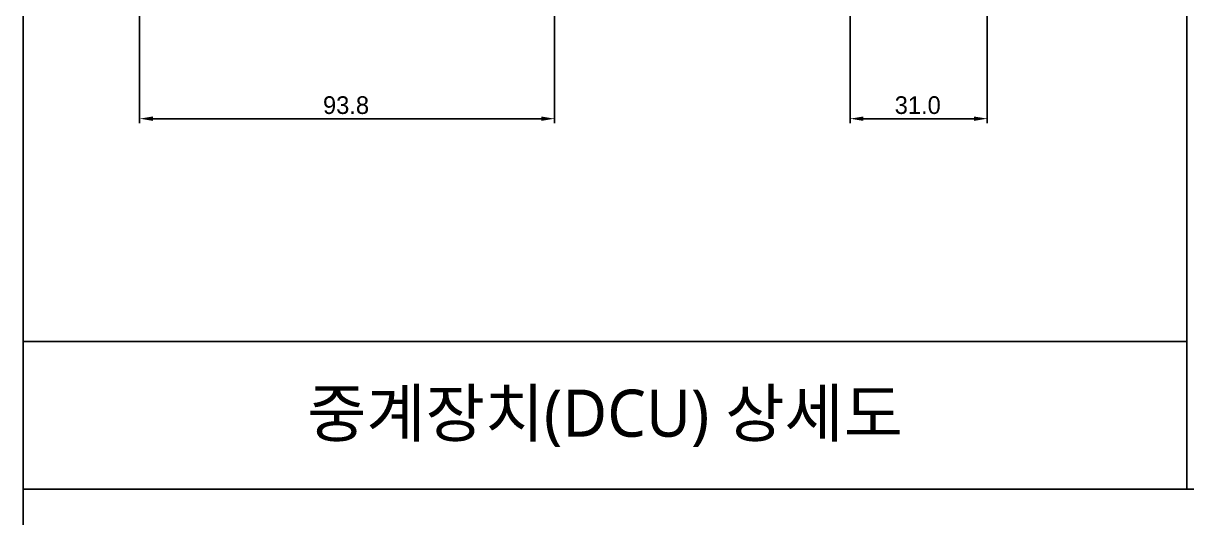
# Model space of a CAD drawing. Header units: millimetres. Extents: x 0 to 210250, y 0 to 148500.
# Drawn here: x 117899 to 136406, y 72173 to 80043 of the extents above; entities that cross this region are included whole.
import ezdxf
from ezdxf.enums import TextEntityAlignment as Align

# ---------------------------------------------------------------- set-up
doc = ezdxf.new("R2010")
doc.units = ezdxf.units.MM
doc.header["$LTSCALE"] = 600
doc.layers.add('원격검침', color=3, linetype='CONTINUOUS')
doc.styles.add('HY-18', font='malgun.ttf')
doc.styles.get("Standard").update_dxf_attribs({"font": 'SYMBOL'})

msp = doc.modelspace()

# ---------------------------------------------------------------- linework, layer by layer
at = {"layer": '원격검침', "color": 2}
for p, q in [((119749, 80596, 0), (119749, 78453, 0)), ((126350, 80596, 0), (126350, 78453, 0)), ((131051, 80385, 0), (131051, 78453, 0)), ((133233, 80385, 0), (133233, 78453, 0)), ((119960, 78524, 0), (126139, 78524, 0)), ((131263, 78524, 0), (133022, 78524, 0))]:
    msp.add_line(p, q, dxfattribs=at)
at = {"layer": '원격검침', "color": 1}
msp.add_line((117899, 74975, 0), (136406, 74975, 0), dxfattribs=at)
at = {"layer": '원격검침', "color": 3}
msp.add_line((173420, 72630, 0), (117899, 72630, 0), dxfattribs=at)
at = {"layer": '원격검침', "color": 3, "elevation": 0}
for points in [[(136406, 95473), (117899, 95473), (117899, 72630), (136406, 72630)], [(154913, 95473), (136406, 95473), (136406, 72630), (154913, 72630)], [(173420, 72630), (117899, 72630), (117899, 49786), (173420, 49786)]]:
    msp.add_lwpolyline(points, close=True, dxfattribs=at)
at = {"layer": '원격검침', "color": 2}
for points in [[(119960, 78559, 0), (119960, 78489, 0), (119749, 78524, 0)], [(126139, 78559, 0), (126139, 78489, 0), (126350, 78524, 0)], [(131263, 78559, 0), (131263, 78489, 0), (131051, 78524, 0)], [(133022, 78559, 0), (133022, 78489, 0), (133233, 78524, 0)]]:
    msp.add_solid(points, dxfattribs=at)

# ---------------------------------------------------------------- texts
for s, p in [('93.8', (122667, 78599, 0)), ('31.0', (131761, 78599, 0))]:
    msp.add_text(s, height=281.5, dxfattribs=at).set_placement(p)
at = {"layer": '원격검침', "color": 7, "style": 'HY-18'}
msp.add_text('중계장치(DCU) 상세도', height=750, dxfattribs=at).set_placement((127153, 73802, 0), align=Align.MIDDLE)

doc.saveas('drawing.dxf')
